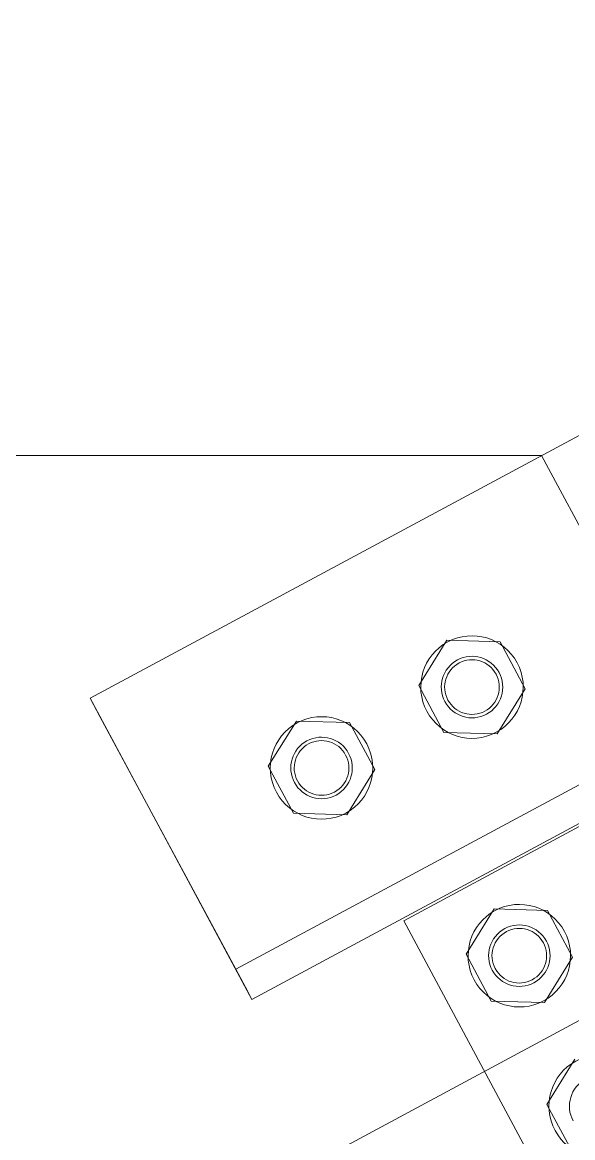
# Model space of a CAD drawing. Header units: millimetres. Extents: x -6949 to 305728, y -55091 to 76684.
# Drawn here: x 15551.5 to 15712.6, y 8224.6 to 8551 of the extents above; entities that cross this region are included whole.
import ezdxf

# ---------------------------------------------------------------- set-up
doc = ezdxf.new("R2010")
doc.units = ezdxf.units.MM
doc.layers.add('A-DETL', color=7, linetype='Continuous', lineweight=18, true_color=0x00a600)
doc.layers.add('S-FSTN', color=7, linetype='Continuous', lineweight=18)

msp = doc.modelspace()

# ---------------------------------------------------------------- linework, layer by layer
at = {"layer": 'A-DETL'}
msp.add_line((15000.0005, 7875.0003), (18750.0006, 9890.0003), dxfattribs=at)
at = {"layer": 'S-FSTN'}
for p, q in [((15571.3852, 8353.2156), (15835.6508, 8495.2144)), ((15835.6508, 8495.2144), (15571.3852, 8353.2156)), ((15835.6508, 8495.2144), (15571.3852, 8353.2156)), ((15703.518, 8424.215), (15228.5005, 8424.215)), ((15846.2741, 8158.5399), (15703.518, 8424.215)), ((15613.9848, 8273.9359), (15878.2505, 8415.9347)), ((15878.2505, 8415.9347), (15613.9848, 8273.9359)), ((15618.7181, 8265.1271), (15882.9838, 8407.1258)), ((15882.9838, 8407.1258), (15618.7181, 8265.1271)), ((15856.9359, 8392.2212), (15663.141, 8288.0888)), ((15856.9359, 8392.2212), (15663.141, 8288.0888)), ((15675.761, 8370.2373), (15667.5574, 8356.9802)), ((15675.761, 8370.2373), (15667.5574, 8356.9802)), ((15691.3437, 8369.7613), (15675.761, 8370.2373)), ((15691.3437, 8369.7613), (15675.761, 8370.2373)), ((15698.7229, 8356.0283), (15691.3437, 8369.7613)), ((15698.7229, 8356.0283), (15691.3437, 8369.7613)), ((15667.5574, 8356.9802), (15674.9366, 8343.2472)), ((15667.5574, 8356.9802), (15674.9366, 8343.2472)), ((15690.5194, 8342.7713), (15698.7229, 8356.0283)), ((15690.5194, 8342.7713), (15698.7229, 8356.0283)), ((15571.3852, 8353.2156), (15574.2251, 8347.9303)), ((15618.7181, 8265.1271), (15571.3852, 8353.2156)), ((15574.2251, 8347.9303), (15571.3852, 8353.2156)), ((15608.3048, 8284.5066), (15574.2251, 8347.9303)), ((15631.7167, 8346.5708), (15623.5132, 8333.3137)), ((15631.7167, 8346.5708), (15623.5132, 8333.3137)), ((15647.2994, 8346.0949), (15631.7167, 8346.5708)), ((15647.2994, 8346.0949), (15631.7167, 8346.5708)), ((15654.6786, 8332.3619), (15647.2994, 8346.0949)), ((15654.6786, 8332.3619), (15647.2994, 8346.0949)), ((15674.9366, 8343.2472), (15690.5194, 8342.7713)), ((15674.9366, 8343.2472), (15690.5194, 8342.7713)), ((15623.5132, 8333.3137), (15630.8924, 8319.5807)), ((15623.5132, 8333.3137), (15630.8924, 8319.5807)), ((15646.4751, 8319.1048), (15654.6786, 8332.3619)), ((15646.4751, 8319.1048), (15654.6786, 8332.3619)), ((15751.2296, 8335.4217), (15663.141, 8288.0888)), ((15751.2296, 8335.4217), (15663.141, 8288.0888)), ((15630.8924, 8319.5807), (15646.4751, 8319.1048)), ((15630.8924, 8319.5807), (15646.4751, 8319.1048)), ((15689.6172, 8291.6329), (15681.4137, 8278.3758)), ((15689.6172, 8291.6329), (15681.4137, 8278.3758)), ((15705.1999, 8291.157), (15689.6172, 8291.6329)), ((15705.1999, 8291.157), (15689.6172, 8291.6329)), ((15712.5791, 8277.424), (15705.1999, 8291.157)), ((15712.5791, 8277.424), (15705.1999, 8291.157)), ((15663.141, 8288.0888), (15710.4739, 8200.0003)), ((15663.141, 8288.0888), (15710.4739, 8200.0003)), ((15663.141, 8288.0888), (15710.4739, 8200.0003)), ((15663.141, 8288.0888), (15710.4739, 8200.0003)), ((15608.3048, 8284.5066), (15613.9848, 8273.9359)), ((15613.9848, 8273.9359), (15608.3048, 8284.5066)), ((15681.4137, 8278.3758), (15688.7929, 8264.6428)), ((15681.4137, 8278.3758), (15688.7929, 8264.6428)), ((15704.3756, 8264.1669), (15712.5791, 8277.424)), ((15704.3756, 8264.1669), (15712.5791, 8277.424)), ((15613.9848, 8273.9359), (15616.8248, 8268.6506)), ((15616.8248, 8268.6506), (15613.9848, 8273.9359)), ((15618.7181, 8265.1271), (15616.8248, 8268.6506)), ((15688.7929, 8264.6428), (15704.3756, 8264.1669)), ((15688.7929, 8264.6428), (15704.3756, 8264.1669)), ((15713.2836, 8247.5886), (15705.0801, 8234.3316)), ((15713.2836, 8247.5886), (15705.0801, 8234.3316)), ((15705.0801, 8234.3316), (15712.4593, 8220.5985)), ((15705.0801, 8234.3316), (15712.4593, 8220.5985))]:
    msp.add_line(p, q, dxfattribs=at)
for centre, radius, start, end in [((15683.1402, 8356.5043), 15, 28.250619, 208.250619), ((15683.1402, 8356.5043), 15, 28.250619, 208.250619), ((15683.1402, 8356.5043), 9.001, 28.250619, 208.250619), ((15683.1402, 8356.5043), 9.001, 28.250619, 208.250619), ((15683.1402, 8356.5043), 9.001, 28.250619, 208.250619), ((15683.1402, 8356.5043), 15, 208.250619, 28.250619), ((15683.1402, 8356.5043), 15, 208.250619, 28.250619), ((15683.1402, 8356.5043), 8, 28.250619, 208.250619), ((15683.1402, 8356.5043), 8, 28.250619, 208.250619), ((15683.1402, 8356.5043), 9.001, 208.250619, 28.250619), ((15683.1402, 8356.5043), 9.001, 208.250619, 28.250619), ((15683.1402, 8356.5043), 9.001, 208.250619, 28.250619), ((15683.1402, 8356.5043), 8, 208.250619, 28.250619), ((15683.1402, 8356.5043), 8, 208.250619, 28.250619), ((15639.0959, 8332.8378), 15, 28.250619, 208.250619), ((15639.0959, 8332.8378), 15, 28.250619, 208.250619), ((15639.0959, 8332.8378), 15, 208.250619, 28.250619), ((15639.0959, 8332.8378), 15, 208.250619, 28.250619), ((15639.0959, 8332.8378), 9.001, 28.250619, 208.250619), ((15639.0959, 8332.8378), 9.001, 28.250619, 208.250619), ((15639.0959, 8332.8378), 9.001, 28.250619, 208.250619), ((15639.0959, 8332.8378), 8, 28.250619, 208.250619), ((15639.0959, 8332.8378), 8, 28.250619, 208.250619), ((15639.0959, 8332.8378), 9.001, 208.250619, 28.250619), ((15639.0959, 8332.8378), 9.001, 208.250619, 28.250619), ((15639.0959, 8332.8378), 9.001, 208.250619, 28.250619), ((15639.0959, 8332.8378), 8, 208.250619, 28.250619), ((15639.0959, 8332.8378), 8, 208.250619, 28.250619), ((15696.9964, 8277.8999), 15, 28.250619, 208.250619), ((15696.9964, 8277.8999), 15, 28.250619, 208.250619), ((15696.9964, 8277.8999), 9.001, 28.250619, 208.250619), ((15696.9964, 8277.8999), 9.001, 28.250619, 208.250619), ((15696.9964, 8277.8999), 9.001, 28.250619, 208.250619), ((15696.9964, 8277.8999), 9.001, 28.250619, 208.250619), ((15696.9964, 8277.8999), 9.001, 28.250619, 208.250619), ((15696.9964, 8277.8999), 15, 208.250619, 28.250619), ((15696.9964, 8277.8999), 15, 208.250619, 28.250619), ((15696.9964, 8277.8999), 8, 28.250619, 208.250619), ((15696.9964, 8277.8999), 8, 28.250619, 208.250619), ((15696.9964, 8277.8999), 9.001, 208.250619, 28.250619), ((15696.9964, 8277.8999), 9.001, 208.250619, 28.250619), ((15696.9964, 8277.8999), 9.001, 208.250619, 28.250619), ((15696.9964, 8277.8999), 9.001, 208.250619, 28.250619), ((15696.9964, 8277.8999), 9.001, 208.250619, 28.250619), ((15696.9964, 8277.8999), 8, 208.250619, 28.250619), ((15696.9964, 8277.8999), 8, 208.250619, 28.250619), ((15720.6628, 8233.8556), 15, 28.250619, 208.250619), ((15720.6628, 8233.8556), 15, 28.250619, 208.250619), ((15720.6628, 8233.8556), 15, 208.250619, 28.250619), ((15720.6628, 8233.8556), 15, 208.250619, 28.250619), ((15720.6628, 8233.8556), 9.001, 28.250619, 208.250619), ((15720.6628, 8233.8556), 9.001, 28.250619, 208.250619), ((15720.6628, 8233.8556), 9.001, 28.250619, 208.250619), ((15720.6628, 8233.8556), 9.001, 28.250619, 208.250619), ((15720.6628, 8233.8556), 9.001, 28.250619, 208.250619)]:
    msp.add_arc(centre, radius, start, end, dxfattribs=at)

doc.saveas('drawing.dxf')
